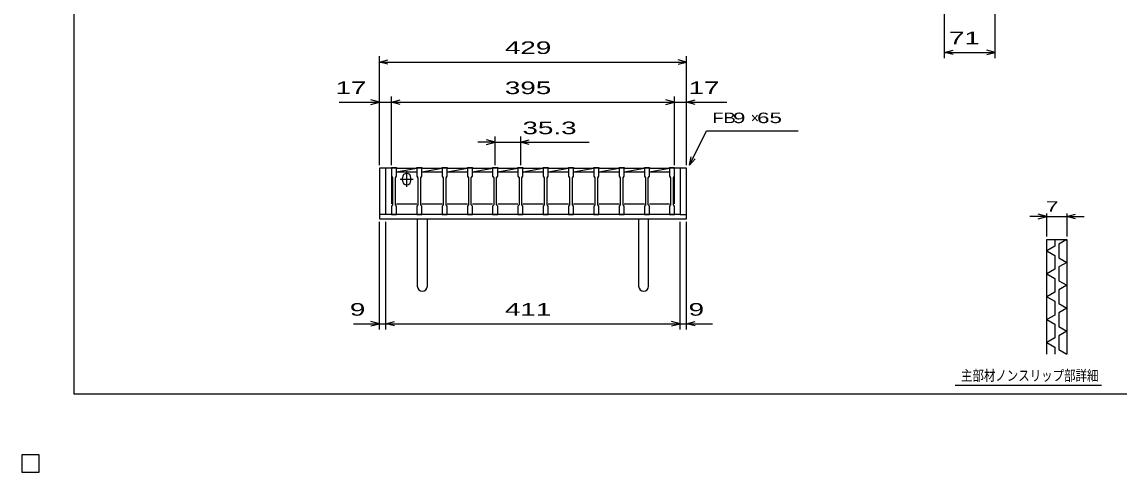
# Model space of a CAD drawing. Units: millimetres, scale not verified. Extents: x -1456 to 1385, y -1026 to 843.
# Drawn here: x -1456 to 76, y -1026 to -398 of the extents above; entities that cross this region are included whole.
import ezdxf
from ezdxf.enums import TextEntityAlignment as Align

# ---------------------------------------------------------------- set-up
doc = ezdxf.new("R2010")
doc.units = ezdxf.units.MM
doc.header["$LTSCALE"] = 8
for name, color, linetype, lineweight in [('0_2', 150, 'Continuous', 25), ('16', 3, 'Continuous', 25), ('19', 6, 'Continuous', 25), ('22', 4, 'Continuous', 25), ('24', 2, 'Continuous', 25), ('32', 4, 'Continuous', 25)]:
    doc.layers.add(name, color=color, linetype=linetype, lineweight=lineweight)
doc.styles.add('ベクトル', font='')
doc.styles.get('ベクトル').set_extended_font_data('ベクトル')

msp = doc.modelspace()

# ---------------------------------------------------------------- linework, layer by layer
at = {"layer": '0_2'}
for p, q in [((-1383.2, -917.2), (-1383.2, 842.8)), ((1384.8, -917.2), (-1383.2, -917.2)), ((-1432, -1002), (-1456, -1002)), ((-1456, -1002), (-1456, -1026)), ((-1432, -1002), (-1456, -1002)), ((-1456, -1002), (-1456, -1026)), ((-1432, -1002), (-1456, -1002)), ((-1456, -1002), (-1456, -1026)), ((-1432, -1002), (-1456, -1002)), ((-1456, -1002), (-1456, -1026)), ((-1432, -1002), (-1456, -1002)), ((-1456, -1002), (-1456, -1026)), ((-1432, -1026), (-1432, -1002)), ((-1432, -1026), (-1432, -1002)), ((-1432, -1026), (-1432, -1002)), ((-1432, -1026), (-1432, -1002)), ((-1432, -1026), (-1432, -1002)), ((-1456, -1026), (-1432, -1026)), ((-1456, -1026), (-1432, -1026)), ((-1456, -1026), (-1432, -1026)), ((-1456, -1026), (-1432, -1026)), ((-1456, -1026), (-1432, -1026))]:
    msp.add_line(p, q, dxfattribs=at)
at = {"layer": '16'}
for p, q in [((-939.923, -601.462), (-939.923, -600.762)), ((-939.923, -600.762), (-932.923, -600.762)), ((-939.923, -601.462), (-939.923, -612.962)), ((-932.923, -601.462), (-939.923, -601.462)), ((-939.923, -601.462), (-939.923, -651.462)), ((-932.923, -600.762), (-932.923, -601.462)), ((-932.923, -612.962), (-932.923, -601.462)), ((-932.923, -601.462), (-904.623, -601.462)), ((-932.923, -606.962), (-904.623, -601.462)), ((-932.923, -606.962), (-904.623, -606.962)), ((-918.773, -627.962), (-918.773, -605.962)), ((-904.623, -601.462), (-904.623, -600.762)), ((-904.623, -600.762), (-897.623, -600.762)), ((-904.623, -601.462), (-904.623, -612.962)), ((-897.623, -601.462), (-904.623, -601.462)), ((-897.623, -600.762), (-897.623, -601.462)), ((-897.623, -612.962), (-897.623, -601.462)), ((-897.623, -601.462), (-869.323, -601.462)), ((-897.623, -606.962), (-869.323, -601.462)), ((-897.623, -606.962), (-869.323, -606.962)), ((-869.323, -601.462), (-869.323, -600.762)), ((-869.323, -600.762), (-862.323, -600.762)), ((-869.323, -601.462), (-869.323, -612.962)), ((-862.323, -601.462), (-869.323, -601.462)), ((-862.323, -600.762), (-862.323, -601.462)), ((-862.323, -612.962), (-862.323, -601.462)), ((-862.323, -601.462), (-834.023, -601.462)), ((-862.323, -606.962), (-834.023, -601.462)), ((-862.323, -606.962), (-834.023, -606.962)), ((-834.023, -601.462), (-834.023, -600.762)), ((-834.023, -600.762), (-827.023, -600.762)), ((-834.023, -601.462), (-834.023, -612.962)), ((-827.023, -601.462), (-834.023, -601.462)), ((-827.023, -600.762), (-827.023, -601.462)), ((-827.023, -612.962), (-827.023, -601.462)), ((-827.023, -601.462), (-798.723, -601.462)), ((-827.023, -606.962), (-798.723, -601.462)), ((-827.023, -606.962), (-798.723, -606.962)), ((-798.723, -601.462), (-798.723, -600.762)), ((-798.723, -600.762), (-791.723, -600.762)), ((-798.723, -601.462), (-798.723, -612.962)), ((-791.723, -601.462), (-798.723, -601.462)), ((-791.723, -600.762), (-791.723, -601.462)), ((-791.723, -612.962), (-791.723, -601.462)), ((-791.723, -601.462), (-763.423, -601.462)), ((-791.723, -606.962), (-763.423, -601.462)), ((-791.723, -606.962), (-763.423, -606.962)), ((-763.423, -601.462), (-763.423, -600.762)), ((-763.423, -600.762), (-756.423, -600.762)), ((-763.423, -601.462), (-763.423, -612.962)), ((-756.423, -601.462), (-763.423, -601.462)), ((-756.423, -600.762), (-756.423, -601.462)), ((-756.423, -612.962), (-756.423, -601.462)), ((-756.423, -601.462), (-728.123, -601.462)), ((-756.423, -606.962), (-728.123, -601.462)), ((-756.423, -606.962), (-728.123, -606.962)), ((-728.123, -601.462), (-728.123, -600.762)), ((-728.123, -600.762), (-721.123, -600.762)), ((-728.123, -601.462), (-728.123, -612.962)), ((-721.123, -601.462), (-728.123, -601.462)), ((-721.123, -600.762), (-721.123, -601.462)), ((-721.123, -612.962), (-721.123, -601.462)), ((-721.123, -601.462), (-692.823, -601.462)), ((-721.123, -606.962), (-692.823, -601.462)), ((-721.123, -606.962), (-692.823, -606.962)), ((-692.823, -601.462), (-692.823, -600.762)), ((-692.823, -600.762), (-685.823, -600.762)), ((-692.823, -601.462), (-692.823, -612.962)), ((-685.823, -601.462), (-692.823, -601.462)), ((-685.823, -600.762), (-685.823, -601.462)), ((-685.823, -612.962), (-685.823, -601.462)), ((-685.823, -601.462), (-657.523, -601.462)), ((-685.823, -606.962), (-657.523, -601.462)), ((-685.823, -606.962), (-657.523, -606.962)), ((-657.523, -601.462), (-657.523, -600.762)), ((-657.523, -600.762), (-650.523, -600.762)), ((-657.523, -601.462), (-657.523, -612.962)), ((-650.523, -601.462), (-657.523, -601.462)), ((-650.523, -600.762), (-650.523, -601.462)), ((-650.523, -612.962), (-650.523, -601.462)), ((-650.523, -601.462), (-622.223, -601.462)), ((-650.523, -606.962), (-622.223, -601.462)), ((-650.523, -606.962), (-622.223, -606.962)), ((-622.223, -601.462), (-622.223, -600.762)), ((-622.223, -600.762), (-615.223, -600.762)), ((-622.223, -601.462), (-622.223, -612.962)), ((-615.223, -601.462), (-622.223, -601.462)), ((-615.223, -600.762), (-615.223, -601.462)), ((-615.223, -612.962), (-615.223, -601.462)), ((-615.223, -601.462), (-586.923, -601.462)), ((-615.223, -606.962), (-586.923, -601.462)), ((-615.223, -606.962), (-586.923, -606.962)), ((-586.923, -601.462), (-586.923, -600.762)), ((-586.923, -600.762), (-579.923, -600.762)), ((-586.923, -601.462), (-586.923, -612.962)), ((-579.923, -601.462), (-586.923, -601.462)), ((-579.923, -600.762), (-579.923, -601.462)), ((-579.923, -612.962), (-579.923, -601.462)), ((-579.923, -601.462), (-551.923, -601.462)), ((-579.923, -606.962), (-551.923, -601.52)), ((-579.923, -606.962), (-551.923, -606.962)), ((-551.923, -601.462), (-551.923, -600.762)), ((-551.923, -600.762), (-544.923, -600.762)), ((-551.923, -601.462), (-551.923, -612.962)), ((-544.923, -601.462), (-551.923, -601.462)), ((-544.923, -600.762), (-544.923, -601.462)), ((-544.923, -612.962), (-544.923, -601.462)), ((-544.923, -651.462), (-544.923, -601.462)), ((-939.923, -612.962), (-938.423, -614.962)), ((-938.423, -614.962), (-938.423, -652.962)), ((-934.423, -614.962), (-932.923, -612.962)), ((-934.423, -652.962), (-934.423, -614.962)), ((-927.773, -616.962), (-909.773, -616.962)), ((-924.773, -618.962), (-924.773, -614.962)), ((-912.773, -618.962), (-912.773, -614.962)), ((-904.623, -612.962), (-903.123, -614.962)), ((-903.123, -614.962), (-903.123, -652.962)), ((-899.123, -614.962), (-897.623, -612.962)), ((-899.123, -652.962), (-899.123, -614.962)), ((-869.323, -612.962), (-867.823, -614.962)), ((-867.823, -614.962), (-867.823, -652.962)), ((-863.823, -614.962), (-862.323, -612.962)), ((-863.823, -652.962), (-863.823, -614.962)), ((-834.023, -612.962), (-832.523, -614.962)), ((-832.523, -614.962), (-832.523, -652.962)), ((-828.523, -614.962), (-827.023, -612.962)), ((-828.523, -652.962), (-828.523, -614.962)), ((-798.723, -612.962), (-797.223, -614.962)), ((-797.223, -614.962), (-797.223, -652.962)), ((-793.223, -614.962), (-791.723, -612.962)), ((-793.223, -652.962), (-793.223, -614.962)), ((-763.423, -612.962), (-761.923, -614.962)), ((-761.923, -614.962), (-761.923, -652.962)), ((-757.923, -614.962), (-756.423, -612.962)), ((-757.923, -652.962), (-757.923, -614.962)), ((-728.123, -612.962), (-726.623, -614.962)), ((-726.623, -614.962), (-726.623, -652.962)), ((-722.623, -614.962), (-721.123, -612.962)), ((-722.623, -652.962), (-722.623, -614.962)), ((-692.823, -612.962), (-691.323, -614.962)), ((-691.323, -614.962), (-691.323, -652.962)), ((-687.323, -614.962), (-685.823, -612.962)), ((-687.323, -652.962), (-687.323, -614.962)), ((-657.523, -612.962), (-656.023, -614.962)), ((-656.023, -614.962), (-656.023, -652.962)), ((-652.023, -614.962), (-650.523, -612.962)), ((-652.023, -652.962), (-652.023, -614.962)), ((-622.223, -612.962), (-620.723, -614.962)), ((-620.723, -614.962), (-620.723, -652.962)), ((-616.723, -614.962), (-615.223, -612.962)), ((-616.723, -652.962), (-616.723, -614.962)), ((-586.923, -612.962), (-585.423, -614.962)), ((-585.423, -614.962), (-585.423, -652.962)), ((-581.423, -614.962), (-579.923, -612.962)), ((-581.423, -652.962), (-581.423, -614.962)), ((-551.923, -612.962), (-550.423, -614.962)), ((-550.423, -614.962), (-550.423, -652.962)), ((-546.423, -614.962), (-544.923, -612.962)), ((-546.423, -652.962), (-546.423, -614.962)), ((-938.423, -652.962), (-939.923, -654.962)), ((-939.923, -654.962), (-939.923, -666.462)), ((-932.923, -654.962), (-934.423, -652.962)), ((-932.923, -651.462), (-904.623, -651.462)), ((-932.923, -666.462), (-932.923, -654.962)), ((-903.123, -652.962), (-904.623, -654.962)), ((-904.623, -654.962), (-904.623, -666.462)), ((-897.623, -654.962), (-899.123, -652.962)), ((-897.623, -651.462), (-869.323, -651.462)), ((-897.623, -666.462), (-897.623, -654.962)), ((-867.823, -652.962), (-869.323, -654.962)), ((-869.323, -654.962), (-869.323, -666.462)), ((-862.323, -654.962), (-863.823, -652.962)), ((-862.323, -651.462), (-834.023, -651.462)), ((-862.323, -666.462), (-862.323, -654.962)), ((-832.523, -652.962), (-834.023, -654.962)), ((-834.023, -654.962), (-834.023, -666.462)), ((-827.023, -654.962), (-828.523, -652.962)), ((-827.023, -651.462), (-798.723, -651.462)), ((-827.023, -666.462), (-827.023, -654.962)), ((-797.223, -652.962), (-798.723, -654.962)), ((-798.723, -654.962), (-798.723, -666.462)), ((-791.723, -654.962), (-793.223, -652.962)), ((-791.723, -651.462), (-763.423, -651.462)), ((-791.723, -666.462), (-791.723, -654.962)), ((-761.923, -652.962), (-763.423, -654.962)), ((-763.423, -654.962), (-763.423, -666.462)), ((-756.423, -654.962), (-757.923, -652.962)), ((-756.423, -651.462), (-728.123, -651.462)), ((-756.423, -666.462), (-756.423, -654.962)), ((-726.623, -652.962), (-728.123, -654.962)), ((-728.123, -654.962), (-728.123, -666.462)), ((-721.123, -654.962), (-722.623, -652.962)), ((-721.123, -651.462), (-692.823, -651.462)), ((-721.123, -666.462), (-721.123, -654.962)), ((-691.323, -652.962), (-692.823, -654.962)), ((-692.823, -654.962), (-692.823, -666.462)), ((-685.823, -654.962), (-687.323, -652.962)), ((-685.823, -651.462), (-657.523, -651.462)), ((-685.823, -666.462), (-685.823, -654.962)), ((-656.023, -652.962), (-657.523, -654.962)), ((-657.523, -654.962), (-657.523, -666.462)), ((-650.523, -654.962), (-652.023, -652.962)), ((-650.523, -651.462), (-622.223, -651.462)), ((-650.523, -666.462), (-650.523, -654.962)), ((-620.723, -652.962), (-622.223, -654.962)), ((-622.223, -654.962), (-622.223, -666.462)), ((-615.223, -654.962), (-616.723, -652.962)), ((-615.223, -651.462), (-586.923, -651.462)), ((-615.223, -666.462), (-615.223, -654.962)), ((-585.423, -652.962), (-586.923, -654.962)), ((-586.923, -654.962), (-586.923, -666.462)), ((-579.923, -654.962), (-581.423, -652.962)), ((-579.923, -651.462), (-551.923, -651.462)), ((-579.923, -666.462), (-579.923, -654.962)), ((-550.423, -652.962), (-551.923, -654.962)), ((-551.923, -654.962), (-551.923, -666.462)), ((-544.923, -654.962), (-546.423, -652.962)), ((-544.923, -666.462), (-544.923, -654.962)), ((-939.923, -666.462), (-932.923, -666.462)), ((-904.623, -666.462), (-897.623, -666.462)), ((-869.323, -666.462), (-862.323, -666.462)), ((-834.023, -666.462), (-827.023, -666.462)), ((-798.723, -666.462), (-791.723, -666.462)), ((-763.423, -666.462), (-756.423, -666.462)), ((-728.123, -666.462), (-721.123, -666.462)), ((-692.823, -666.462), (-685.823, -666.462)), ((-657.523, -666.462), (-650.523, -666.462)), ((-622.223, -666.462), (-615.223, -666.462)), ((-586.923, -666.462), (-579.923, -666.462)), ((-551.923, -666.462), (-544.923, -666.462)), ((-1432, -1002), (-1456, -1002)), ((-1456, -1002), (-1456, -1026)), ((-1432, -1002), (-1456, -1002)), ((-1456, -1002), (-1456, -1026)), ((-1432, -1002), (-1456, -1002)), ((-1456, -1002), (-1456, -1026)), ((-1432, -1002), (-1456, -1002)), ((-1456, -1002), (-1456, -1026)), ((-1432, -1002), (-1456, -1002)), ((-1456, -1002), (-1456, -1026)), ((-1432, -1026), (-1432, -1002)), ((-1432, -1026), (-1432, -1002)), ((-1432, -1026), (-1432, -1002)), ((-1432, -1026), (-1432, -1002)), ((-1432, -1026), (-1432, -1002)), ((-1456, -1026), (-1432, -1026)), ((-1456, -1026), (-1432, -1026)), ((-1456, -1026), (-1432, -1026)), ((-1456, -1026), (-1432, -1026)), ((-1456, -1026), (-1432, -1026))]:
    msp.add_line(p, q, dxfattribs=at)
for centre, start, end in [((-918.773, -614.962), 0, 180), ((-918.773, -618.962), 180, 0)]:
    msp.add_arc(centre, 6, start, end, dxfattribs=at)
at = {"layer": '19'}
for p, q in [((-939.923, -601.462), (-956.923, -601.462)), ((-956.923, -601.462), (-956.923, -672.462)), ((-947.923, -666.462), (-947.923, -601.462)), ((-527.923, -601.462), (-544.923, -601.462)), ((-536.923, -601.462), (-536.923, -666.462)), ((-527.923, -672.462), (-527.923, -601.462)), ((-947.923, -666.462), (-956.923, -666.462)), ((-956.923, -672.462), (-527.923, -672.462)), ((-536.923, -666.462), (-947.923, -666.462)), ((-903.923, -672.462), (-903.923, -766.462)), ((-889.923, -766.462), (-889.923, -672.462)), ((-594.923, -672.462), (-594.923, -766.462)), ((-580.923, -766.462), (-580.923, -672.462)), ((-536.923, -666.462), (-527.923, -666.462))]:
    msp.add_line(p, q, dxfattribs=at)
for centre in [(-896.923, -766.462), (-587.923, -766.462)]:
    msp.add_arc(centre, 7, 180, 0, dxfattribs=at)
at = {"layer": '22'}
for p, q in [((-167.923, -447.962), (-167.923, -263.962)), ((-96.923, -447.962), (-96.923, -276.162)), ((-167.923, -439.962), (-155.923, -436.762)), ((-155.923, -443.162), (-167.923, -439.962)), ((-167.923, -439.962), (-96.923, -439.962)), ((-96.923, -439.962), (-108.923, -436.762)), ((-108.923, -443.162), (-96.923, -439.962)), ((-956.923, -597.462), (-956.923, -445.462)), ((-956.923, -453.462), (-944.923, -450.262)), ((-944.923, -456.662), (-956.923, -453.462)), ((-956.923, -453.462), (-527.923, -453.462)), ((-527.923, -453.462), (-539.923, -450.262)), ((-539.923, -456.662), (-527.923, -453.462)), ((-527.923, -597.462), (-527.923, -445.462)), ((-956.923, -597.462), (-956.923, -501.462)), ((-939.923, -597.462), (-939.923, -501.462)), ((-544.923, -597.462), (-544.923, -501.462)), ((-527.923, -597.462), (-527.923, -501.462)), ((-1012.923, -509.462), (-956.923, -509.462)), ((-956.923, -509.462), (-968.923, -506.262)), ((-968.923, -512.662), (-956.923, -509.462)), ((-956.923, -509.462), (-939.923, -509.462)), ((-939.923, -509.462), (-927.923, -506.262)), ((-927.923, -512.662), (-939.923, -509.462)), ((-939.923, -509.462), (-544.923, -509.462)), ((-544.923, -509.462), (-556.923, -506.262)), ((-556.923, -512.662), (-544.923, -509.462)), ((-544.923, -509.462), (-527.923, -509.462)), ((-527.923, -509.462), (-515.923, -506.262)), ((-515.923, -512.662), (-527.923, -509.462)), ((-527.923, -509.462), (-471.923, -509.462)), ((-523.923, -597.462), (-499.923, -549.462)), ((-499.923, -549.462), (-371.923, -549.462)), ((-795.223, -565.462), (-819.223, -565.462)), ((-795.223, -565.462), (-807.223, -562.262)), ((-807.223, -568.662), (-795.223, -565.462)), ((-795.223, -597.462), (-795.223, -557.462)), ((-795.223, -565.462), (-759.923, -565.462)), ((-759.923, -557.462), (-759.923, -597.462)), ((-759.923, -565.462), (-747.923, -562.262)), ((-747.923, -568.662), (-759.923, -565.462)), ((-759.923, -565.462), (-663.923, -565.462)), ((-523.923, -597.462), (-521.523, -585.782)), ((-523.923, -597.462), (-515.923, -588.662)), ((-956.923, -826.862), (-956.923, -676.462)), ((-947.923, -826.862), (-947.923, -676.462)), ((-536.923, -826.862), (-536.923, -676.462)), ((-527.923, -826.862), (-527.923, -676.462)), ((-992.923, -818.862), (-956.923, -818.862)), ((-956.923, -818.862), (-968.923, -815.662)), ((-968.923, -822.062), (-956.923, -818.862)), ((-956.923, -818.862), (-947.923, -818.862)), ((-947.923, -818.862), (-935.923, -815.662)), ((-935.923, -822.062), (-947.923, -818.862)), ((-947.923, -818.862), (-536.923, -818.862)), ((-536.923, -818.862), (-548.923, -815.662)), ((-548.923, -822.062), (-536.923, -818.862)), ((-536.923, -818.862), (-527.923, -818.862)), ((-527.923, -818.862), (-515.923, -815.662)), ((-515.923, -822.062), (-527.923, -818.862)), ((-527.923, -818.862), (-491.923, -818.862))]:
    msp.add_line(p, q, dxfattribs=at)
at = {"layer": '22', "color": 2}
for p, q in [((-1432, -1002), (-1456, -1002)), ((-1456, -1002), (-1456, -1026)), ((-1432, -1002), (-1456, -1002)), ((-1456, -1002), (-1456, -1026)), ((-1432, -1002), (-1456, -1002)), ((-1456, -1002), (-1456, -1026)), ((-1432, -1026), (-1432, -1002)), ((-1432, -1026), (-1432, -1002)), ((-1432, -1026), (-1432, -1002)), ((-1456, -1026), (-1432, -1026)), ((-1456, -1026), (-1432, -1026)), ((-1456, -1026), (-1432, -1026))]:
    msp.add_line(p, q, dxfattribs=at)
at = {"layer": '24', "color": 4}
for p, q in [((-1432, -1002), (-1456, -1002)), ((-1456, -1002), (-1456, -1026)), ((-1432, -1002), (-1456, -1002)), ((-1456, -1002), (-1456, -1026)), ((-1432, -1002), (-1456, -1002)), ((-1456, -1002), (-1456, -1026)), ((-1432, -1026), (-1432, -1002)), ((-1432, -1026), (-1432, -1002)), ((-1432, -1026), (-1432, -1002)), ((-1456, -1026), (-1432, -1026)), ((-1456, -1026), (-1432, -1026)), ((-1456, -1026), (-1432, -1026))]:
    msp.add_line(p, q, dxfattribs=at)
at = {"layer": '32'}
for p, q in [((-24.8, -669.2), (-48.8, -669.2)), ((-24.8, -669.2), (-36.8, -666)), ((-36.8, -672.4), (-24.8, -669.2)), ((-24.8, -697.2), (-24.8, -665.2)), ((-24.8, -669.2), (3.2, -669.2)), ((3.2, -665.2), (3.2, -697.2)), ((3.2, -669.2), (15.2, -666)), ((15.2, -672.4), (3.2, -669.2)), ((3.2, -669.2), (27.2, -669.2)), ((-24.8, -701.2), (3.2, -701.2)), ((-24.8, -861.2), (-24.8, -701.2)), ((-13.6, -701.2), (-13.6, -710.8)), ((3.2, -701.2), (-8, -707.6)), ((3.2, -701.2), (3.2, -861.2)), ((-13.6, -710.8), (-24.8, -717.2)), ((-24.8, -717.2), (-13.6, -723.6)), ((-8, -707.6), (-8, -726.8)), ((-13.6, -723.6), (-13.6, -742.8)), ((-8, -726.8), (3.2, -733.2)), ((3.2, -733.2), (-8, -739.6)), ((-13.6, -742.8), (-24.8, -749.2)), ((-24.8, -749.2), (-13.6, -755.6)), ((-8, -739.6), (-8, -758.8)), ((-13.6, -755.6), (-13.6, -774.8)), ((-8, -758.8), (3.2, -765.2)), ((3.2, -765.2), (-8, -771.6)), ((-13.6, -774.8), (-24.8, -781.2)), ((-24.8, -781.2), (-13.6, -787.6)), ((-8, -771.6), (-8, -790.8)), ((-13.6, -787.6), (-13.6, -806.8)), ((-8, -790.8), (3.2, -797.2)), ((-13.6, -806.8), (-24.8, -813.2)), ((3.2, -797.2), (-8, -803.6)), ((-8, -803.6), (-8, -822.8)), ((-24.8, -813.2), (-13.6, -819.6)), ((-13.6, -819.6), (-13.6, -838.8)), ((-8, -822.8), (3.2, -829.2)), ((-13.6, -838.8), (-24.8, -845.2)), ((3.2, -829.2), (-8, -835.6)), ((-8, -835.6), (-8, -854.8)), ((-24.8, -845.2), (-13.6, -851.6)), ((-13.6, -851.6), (-13.6, -861.2)), ((-8, -854.8), (3.2, -861.2)), ((51.2, -905.2), (-152.8, -905.2)), ((-1432, -1002), (-1456, -1002)), ((-1456, -1002), (-1456, -1026)), ((-1432, -1002), (-1456, -1002)), ((-1456, -1002), (-1456, -1026)), ((-1432, -1002), (-1456, -1002)), ((-1456, -1002), (-1456, -1026)), ((-1432, -1002), (-1456, -1002)), ((-1456, -1002), (-1456, -1026)), ((-1432, -1002), (-1456, -1002)), ((-1456, -1002), (-1456, -1026)), ((-1432, -1026), (-1432, -1002)), ((-1432, -1026), (-1432, -1002)), ((-1432, -1026), (-1432, -1002)), ((-1432, -1026), (-1432, -1002)), ((-1432, -1026), (-1432, -1002)), ((-1456, -1026), (-1432, -1026)), ((-1456, -1026), (-1432, -1026)), ((-1456, -1026), (-1432, -1026)), ((-1456, -1026), (-1432, -1026)), ((-1456, -1026), (-1432, -1026))]:
    msp.add_line(p, q, dxfattribs=at)

# ---------------------------------------------------------------- texts
at = {"layer": '22', "color": 2, "style": 'ベクトル'}
for s, height, width, p in [(' 71 ', 17.6, 1.65, (-172.423, -419.962)), (' 429 ', 17.6, 1.65, (-792.423, -433.462)), (' 17 ', 17.6, 1.65, (-1028.923, -489.462)), (' 395 ', 17.6, 1.65, (-792.423, -489.462)), (' 17 ', 17.6, 1.65, (-535.923, -489.462)), ('FB', 14.66, 1.3, (-491.923, -531.462)), (' 9 ', 14.66, 1.6, (-471.923, -531.462)), (' 65 ', 14.66, 1.6, (-438.323, -531.462)), (' 35.3 ', 17.6, 1.65, (-767.923, -545.462)), (' 9 ', 17.6, 1.65, (-1008.923, -798.862)), (' 411 ', 17.6, 1.65, (-792.423, -798.862)), (' 9 ', 17.6, 1.65, (-535.923, -798.862))]:
    msp.add_text(s, height=height, dxfattribs=dict(at, width=width)).set_placement(p, align=Align.MIDDLE_LEFT)
msp.add_text('×', height=14.66, dxfattribs=at).set_placement((-438.323, -531.462), align=Align.MIDDLE_LEFT)
at = {"layer": '32', "color": 2, "style": 'ベクトル'}
for s, width, p in [(' 7 ', 1.6, (-34.8, -655.2)), ('主部材ノンスリップ部詳細', 0.8, (-144.8, -891.2))]:
    msp.add_text(s, height=14.66, dxfattribs=dict(at, width=width)).set_placement(p, align=Align.MIDDLE_LEFT)

doc.saveas('drawing.dxf')
